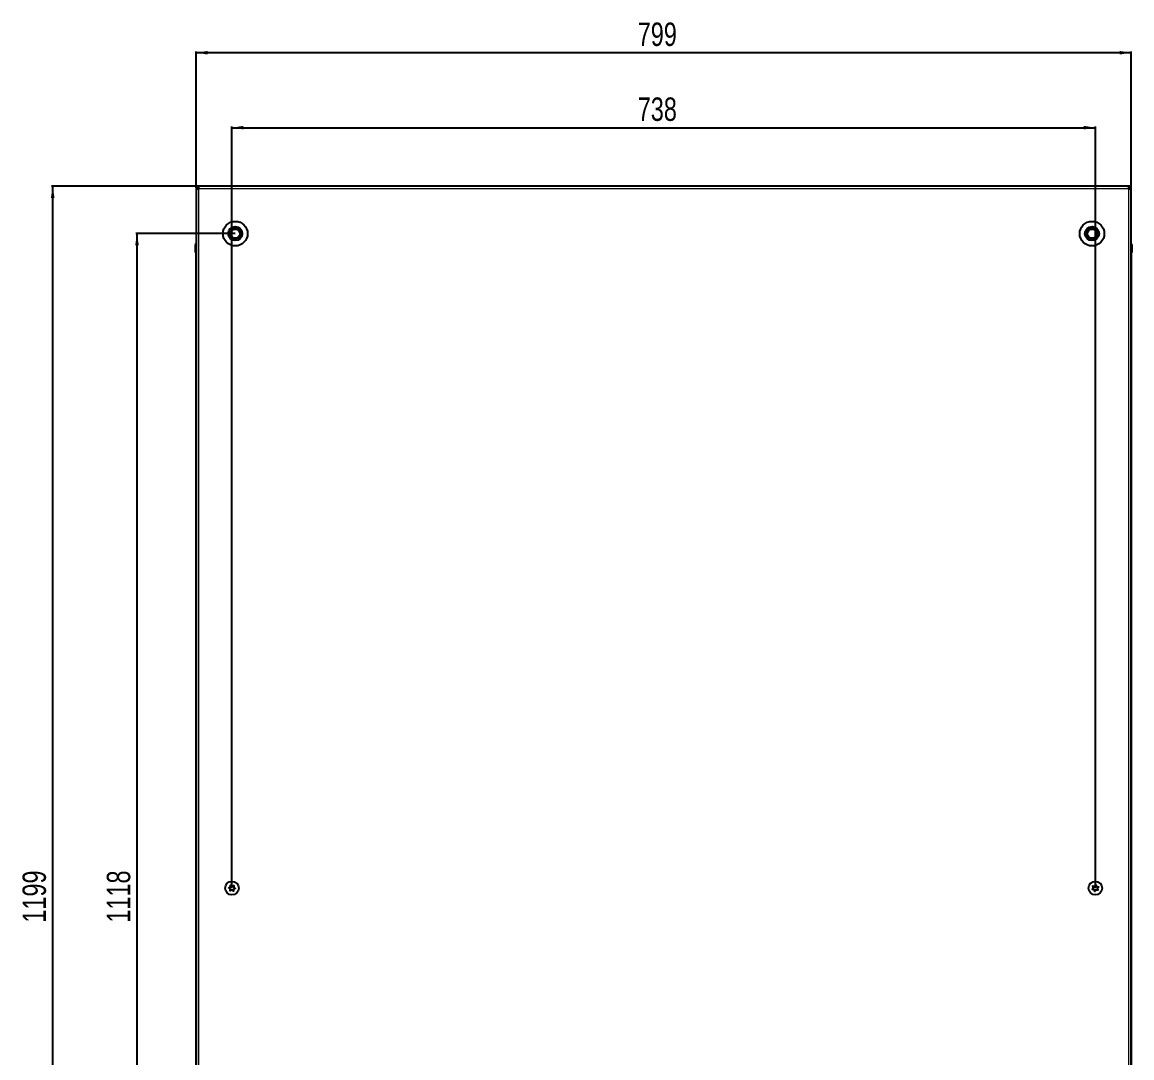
# Model space of a CAD drawing. Header units: millimetres. Extents: x 775 to 3162, y 464 to 2248.
# Drawn here: x 775 to 1723, y 1349 to 2234 of the extents above; entities that cross this region are included whole.
import ezdxf

# ---------------------------------------------------------------- set-up
doc = ezdxf.new("R2010")
doc.units = ezdxf.units.MM
doc.layers.add('FORMAT', color=7, linetype='Continuous')
doc.styles.add('SLDTEXTSTYLE0', font='TXT', dxfattribs={"width": 0.75})
doc.dimstyles.new('SLDDIMSTYLE0', dxfattribs={"dimtxt": 20, "dimasz": 10, "dimexe": 0, "dimexo": 0.0625, "dimgap": 5, "dimtad": 2, "dimdec": 1, "dimrnd": 1e-09, "dimzin": 12, "dimdsep": 46, "dimtxsty": 'SLDTEXTSTYLE0', "dimsah": 1, "dimcen": 0.09, "dimadec": 0, "dimazin": 3, "dimtfac": 1, "dimtofl": 0, "dimtmove": 0, "dimatfit": 3, "dimfxl": 0, "dimfrac": 2, "dimtolj": 1, "dimtzin": 12, "dimarcsym": 0})

# ---------------------------------------------------------------- blocks, each defined once
blk = doc.blocks.new('_D')
at = {"layer": 'FORMAT'}
for p, q in [((923.96, 2093.43), (800.47, 2093.43)), ((801.47, 894.43), (801.47, 2093.43)), ((923.96, 894.43), (800.47, 894.43))]:
    blk.add_line(p, q, dxfattribs=at)
for points in [[(801.47, 2093.43), (799.93, 2083.43), (803.01, 2083.43)], [(801.47, 894.43), (803.01, 904.43), (799.93, 904.43)]]:
    blk.add_solid(points, dxfattribs=at)
at = {"layer": 'FORMAT', "insert": (775.69, 1464.38), "char_height": 20, "attachment_point": 1, "rotation": 90, "style": 'SLDTEXTSTYLE0'}
blk.add_mtext('1199', dxfattribs=at)
blk = doc.blocks.new('_D_1')
at = {"layer": 'FORMAT'}
for p, q in [((923.97, 2093.44), (923.97, 2208.43)), ((1722.97, 2207.43), (923.97, 2207.43)), ((1722.97, 2093.44), (1722.97, 2208.43))]:
    blk.add_line(p, q, dxfattribs=at)
for points in [[(923.97, 2207.43), (933.97, 2205.9), (933.97, 2208.97)], [(1722.97, 2207.43), (1712.97, 2208.97), (1712.97, 2205.9)]]:
    blk.add_solid(points, dxfattribs=at)
at = {"layer": 'FORMAT', "insert": (1301.3, 2233.22), "char_height": 20, "attachment_point": 1, "style": 'SLDTEXTSTYLE0'}
blk.add_mtext('799', dxfattribs=at)
blk = doc.blocks.new('_D_3')
at = {"layer": 'FORMAT'}
for p, q in [((954.47, 1493.94), (954.47, 2144.43)), ((954.47, 2143.43), (1692.47, 2143.43)), ((1692.47, 1493.94), (1692.47, 2144.43))]:
    blk.add_line(p, q, dxfattribs=at)
for points in [[(954.47, 2143.43), (964.47, 2141.9), (964.47, 2144.97)], [(1692.47, 2143.43), (1682.47, 2144.97), (1682.47, 2141.9)]]:
    blk.add_solid(points, dxfattribs=at)
at = {"layer": 'FORMAT', "insert": (1301.3, 2169.22), "char_height": 20, "attachment_point": 1, "style": 'SLDTEXTSTYLE0'}
blk.add_mtext('738', dxfattribs=at)
blk = doc.blocks.new('_D_4')
at = {"layer": 'FORMAT'}
for p, q in [((957.46, 2052.93), (872.47, 2052.93)), ((873.47, 2052.93), (873.47, 934.93)), ((957.46, 934.93), (872.47, 934.93))]:
    blk.add_line(p, q, dxfattribs=at)
for points in [[(873.47, 2052.93), (871.93, 2042.93), (875.01, 2042.93)], [(873.47, 934.93), (875.01, 944.93), (871.93, 944.93)]]:
    blk.add_solid(points, dxfattribs=at)
at = {"layer": 'FORMAT', "insert": (847.69, 1464.38), "char_height": 20, "attachment_point": 1, "rotation": 90, "style": 'SLDTEXTSTYLE0'}
blk.add_mtext('1118', dxfattribs=at)

msp = doc.modelspace()

# ---------------------------------------------------------------- linework, layer by layer
at = {"color": 7, "linetype": 'Continuous', "lineweight": 25}
for p, q in [((923.97, 2091.93), (923.97, 2093.43)), ((926.07, 2093.43), (923.97, 2093.43)), ((923.97, 2091.93), (926.07, 2091.93)), ((923.97, 2091.93), (923.97, 2091.33)), ((923.97, 2091.33), (923.97, 896.53)), ((923.97, 2091.33), (926.07, 2091.33)), ((926.07, 2093.43), (926.07, 2091.33)), ((1720.87, 2093.43), (926.07, 2093.43)), ((1720.87, 2091.33), (1720.87, 2093.43)), ((1722.97, 2093.43), (1720.87, 2093.43)), ((1720.87, 2091.93), (1722.97, 2091.93)), ((1720.87, 2091.33), (1722.97, 2091.33)), ((1722.97, 2091.93), (1722.97, 2093.43)), ((1722.97, 2091.33), (1722.97, 2091.93)), ((1722.97, 896.53), (1722.97, 2091.33)), ((923.47, 2043.43), (923.47, 2036.93)), ((923.47, 2036.93), (923.47, 2043.43)), ((1722.97, 2044.76), (1722.97, 2044.76)), ((1723.47, 2043.43), (1723.47, 2036.93)), ((1723.47, 2036.93), (1723.47, 2043.43)), ((923.47, 2036.93), (923.47, 2036.93)), ((923.97, 2036.93), (923.47, 2036.93)), ((923.62, 2036.93), (923.62, 950.93)), ((1722.97, 2036.93), (1723.47, 2036.93)), ((1723.32, 950.93), (1723.32, 2036.93)), ((1723.47, 2036.93), (1723.47, 2036.93)), ((1723.47, 2036.93), (1723.47, 2036.93))]:
    msp.add_line(p, q, dxfattribs=at)
at = {"color": 8, "linetype": 'Continuous', "lineweight": 18}
for p, q in [((1720.87, 2091.33), (926.07, 2091.33)), ((926.07, 2091.33), (926.07, 896.53)), ((1720.87, 896.53), (1720.87, 2091.33)), ((923.97, 2043.43), (923.47, 2043.43)), ((1722.97, 2043.43), (1723.47, 2043.43))]:
    msp.add_line(p, q, dxfattribs=at)
at = {"color": 7, "linetype": 'Continuous', "lineweight": 25}
for centre, radius in [((957.47, 2052.93), 10.5), ((957.47, 2052.93), 6), ((1689.47, 2052.93), 10.5), ((1689.47, 2052.93), 6), ((957.47, 2052.93), 3.9), ((1689.47, 2052.93), 3.9), ((954.62, 1493.93), 5.79), ((1692.32, 1493.93), 5.79), ((954.62, 1493.93), 1.85), ((1692.32, 1493.93), 1.85)]:
    msp.add_circle(centre, radius, dxfattribs=at)
for centre, radius, start, end in [((957.47, 2052.93), 4.62, 60, 120), ((1689.47, 2052.93), 4.62, 60, 120), ((957.47, 2052.93), 4.62, 120, 180), ((957.47, 2052.93), 4.62, 180, 240), ((957.47, 2052.93), 4.62, 240, 300), ((957.47, 2052.93), 4.62, 0, 60), ((957.47, 2052.93), 4.62, 300, 0), ((1689.47, 2052.93), 4.62, 120, 180), ((1689.47, 2052.93), 4.62, 180, 240), ((1689.47, 2052.93), 4.62, 240, 300), ((1689.47, 2052.93), 4.62, 360, 60), ((1689.47, 2052.93), 4.62, 300, 360), ((925.47, 2043.43), 2, 138.59038, 180), ((1721.47, 2043.43), 2, 33.94202, 41.40962), ((1721.47, 2043.43), 2, 0, 41.40962), ((1721.47, 2043.43), 2, 0, 18.58003)]:
    msp.add_arc(centre, radius, start, end, dxfattribs=at)
for points, knots in [([(952.85, 2052.93), (953.18, 2053.51), (953.75, 2054.49), (954.57, 2055.91), (954.98, 2056.62), (955.16, 2056.93)], [0, 0, 0, 0, 0.439131, 0.751378, 1, 1, 1, 1]), ([(955.16, 2048.93), (954.83, 2049.51), (954.26, 2050.49), (953.44, 2051.91), (953.03, 2052.62), (952.85, 2052.93)], [0, 0, 0, 0, 0.439131, 0.751378, 1, 1, 1, 1]), ([(955.16, 2056.93), (955.36, 2056.93), (956.07, 2056.93), (957.37, 2056.93), (958.76, 2056.93), (959.51, 2056.93), (959.78, 2056.93)], [0, 0, 0, 0, 0.139329, 0.48527, 0.816356, 1, 1, 1, 1]), ([(959.78, 2048.93), (959.51, 2048.93), (958.76, 2048.93), (957.37, 2048.93), (956.07, 2048.93), (955.36, 2048.93), (955.16, 2048.93)], [0, 0, 0, 0, 0.183644, 0.51473, 0.860671, 1, 1, 1, 1]), ([(959.78, 2056.93), (960.11, 2056.36), (960.68, 2055.38), (961.5, 2053.96), (961.91, 2053.25), (962.09, 2052.93)], [0, 0, 0, 0, 0.439131, 0.751378, 1, 1, 1, 1]), ([(962.09, 2052.93), (961.76, 2052.36), (961.19, 2051.38), (960.37, 2049.96), (959.96, 2049.25), (959.78, 2048.93)], [0, 0, 0, 0, 0.439131, 0.751378, 1, 1, 1, 1]), ([(1684.85, 2052.93), (1685.18, 2053.51), (1685.75, 2054.49), (1686.57, 2055.91), (1686.98, 2056.62), (1687.16, 2056.93)], [0, 0, 0, 0, 0.439131, 0.751378, 1, 1, 1, 1]), ([(1687.16, 2048.93), (1686.83, 2049.51), (1686.26, 2050.49), (1685.44, 2051.91), (1685.03, 2052.62), (1684.85, 2052.93)], [0, 0, 0, 0, 0.439131, 0.751378, 1, 1, 1, 1]), ([(1687.16, 2056.93), (1687.36, 2056.93), (1688.07, 2056.93), (1689.37, 2056.93), (1690.76, 2056.93), (1691.51, 2056.93), (1691.78, 2056.93)], [0, 0, 0, 0, 0.139329, 0.48527, 0.816356, 1, 1, 1, 1]), ([(1691.78, 2048.93), (1691.51, 2048.93), (1690.76, 2048.93), (1689.37, 2048.93), (1688.07, 2048.93), (1687.36, 2048.93), (1687.16, 2048.93)], [0, 0, 0, 0, 0.183644, 0.51473, 0.860671, 1, 1, 1, 1]), ([(1691.78, 2056.93), (1692.11, 2056.36), (1692.68, 2055.38), (1693.5, 2053.96), (1693.91, 2053.25), (1694.09, 2052.93)], [0, 0, 0, 0, 0.439131, 0.751378, 1, 1, 1, 1]), ([(1694.09, 2052.93), (1693.76, 2052.36), (1693.19, 2051.38), (1692.37, 2049.96), (1691.96, 2049.25), (1691.78, 2048.93)], [0, 0, 0, 0, 0.439131, 0.751378, 1, 1, 1, 1]), ([(953.05, 1491.62), (953.06, 1491.61), (953.09, 1491.6), (953.14, 1491.6), (953.28, 1491.65), (953.62, 1491.83), (954.1, 1492.09), (954.73, 1492.07), (955.18, 1491.81), (955.49, 1491.57), (955.69, 1491.44), (955.78, 1491.41), (955.82, 1491.41), (955.85, 1491.42), (955.87, 1491.44), (955.91, 1491.5), (955.94, 1491.77), (955.94, 1492.24), (956.09, 1492.94), (956.68, 1493.34), (957.12, 1493.51), (957.36, 1493.64), (957.4, 1493.69), (957.41, 1493.72), (957.41, 1493.75), (957.4, 1493.79), (957.37, 1493.82), (957.31, 1493.88), (957.13, 1494.01), (956.8, 1494.21), (956.39, 1494.52), (956.14, 1495.1), (956.2, 1495.64), (956.25, 1496.03), (956.24, 1496.18), (956.21, 1496.23), (956.19, 1496.26), (956.15, 1496.27), (956.1, 1496.26), (955.96, 1496.22), (955.62, 1496.04), (955.14, 1495.78), (954.51, 1495.8), (954.06, 1496.06), (953.75, 1496.3), (953.55, 1496.43), (953.46, 1496.46), (953.42, 1496.46), (953.39, 1496.45), (953.37, 1496.43), (953.33, 1496.37), (953.3, 1496.1), (953.31, 1495.62), (953.15, 1494.93), (952.56, 1494.53), (952.12, 1494.36), (951.89, 1494.23), (951.84, 1494.17), (951.83, 1494.15), (951.83, 1494.11), (951.84, 1494.08), (951.87, 1494.05), (951.93, 1493.99), (952.11, 1493.86), (952.44, 1493.66), (952.85, 1493.35), (953.1, 1492.77), (953.04, 1492.23), (952.99, 1491.84), (953, 1491.69), (953.03, 1491.64), (953.04, 1491.62), (953.05, 1491.62)], [0, 0, 0, 0, 0.002009, 0.00442, 0.009365, 0.025528, 0.067705, 0.095786, 0.124646, 0.150342, 0.160519, 0.163394, 0.165697, 0.167245, 0.168874, 0.17077, 0.178606, 0.211994, 0.249994, 0.287995, 0.321383, 0.329219, 0.331115, 0.332744, 0.334292, 0.336217, 0.338535, 0.341318, 0.349662, 0.375358, 0.404217, 0.432298, 0.474475, 0.490639, 0.496669, 0.49844, 0.5, 0.502009, 0.50442, 0.509365, 0.525528, 0.567705, 0.595786, 0.624646, 0.650342, 0.660519, 0.663394, 0.665697, 0.667245, 0.668874, 0.67077, 0.678606, 0.711994, 0.749994, 0.787995, 0.821383, 0.829219, 0.831115, 0.832744, 0.834292, 0.836217, 0.838535, 0.841318, 0.849662, 0.875358, 0.904217, 0.932298, 0.974475, 0.990639, 0.996669, 0.99844, 1, 1, 1, 1]), ([(1692.81, 1496.69), (1692.8, 1496.69), (1692.77, 1496.69), (1692.72, 1496.66), (1692.61, 1496.57), (1692.38, 1496.26), (1692.05, 1495.83), (1691.46, 1495.59), (1690.95, 1495.65), (1690.57, 1495.74), (1690.33, 1495.78), (1690.24, 1495.77), (1690.2, 1495.76), (1690.17, 1495.73), (1690.16, 1495.7), (1690.16, 1495.63), (1690.23, 1495.37), (1690.43, 1494.94), (1690.57, 1494.25), (1690.2, 1493.64), (1689.86, 1493.31), (1689.7, 1493.09), (1689.68, 1493.02), (1689.68, 1492.99), (1689.7, 1492.96), (1689.72, 1492.94), (1689.76, 1492.92), (1689.84, 1492.89), (1690.06, 1492.85), (1690.44, 1492.8), (1690.94, 1492.68), (1691.41, 1492.25), (1691.57, 1491.73), (1691.69, 1491.36), (1691.76, 1491.23), (1691.8, 1491.19), (1691.83, 1491.17), (1691.87, 1491.18), (1691.92, 1491.21), (1692.03, 1491.3), (1692.26, 1491.61), (1692.59, 1492.04), (1693.18, 1492.27), (1693.69, 1492.22), (1694.08, 1492.13), (1694.31, 1492.09), (1694.41, 1492.1), (1694.44, 1492.11), (1694.47, 1492.14), (1694.48, 1492.17), (1694.48, 1492.24), (1694.41, 1492.49), (1694.21, 1492.92), (1694.07, 1493.62), (1694.44, 1494.23), (1694.78, 1494.56), (1694.94, 1494.78), (1694.96, 1494.84), (1694.96, 1494.88), (1694.95, 1494.91), (1694.92, 1494.93), (1694.88, 1494.95), (1694.8, 1494.98), (1694.58, 1495.02), (1694.2, 1495.07), (1693.7, 1495.19), (1693.24, 1495.62), (1693.07, 1496.14), (1692.95, 1496.51), (1692.89, 1496.64), (1692.84, 1496.68), (1692.82, 1496.69), (1692.81, 1496.69)], [0, 0, 0, 0, 0.002009, 0.00442, 0.009365, 0.025528, 0.067705, 0.095786, 0.124646, 0.150342, 0.160519, 0.163394, 0.165697, 0.167245, 0.168874, 0.17077, 0.178606, 0.211994, 0.249994, 0.287995, 0.321383, 0.329219, 0.331115, 0.332744, 0.334292, 0.336217, 0.338535, 0.341318, 0.349662, 0.375358, 0.404217, 0.432298, 0.474475, 0.490639, 0.496669, 0.49844, 0.5, 0.502009, 0.50442, 0.509365, 0.525528, 0.567705, 0.595786, 0.624646, 0.650342, 0.660519, 0.663394, 0.665697, 0.667245, 0.668874, 0.67077, 0.678606, 0.711994, 0.749994, 0.787995, 0.821383, 0.829219, 0.831115, 0.832744, 0.834292, 0.836217, 0.838535, 0.841318, 0.849662, 0.875358, 0.904217, 0.932298, 0.974475, 0.990639, 0.996669, 0.99844, 1, 1, 1, 1])]:
    msp.add_open_spline(points, degree=3, knots=knots, dxfattribs=at)

# ---------------------------------------------------------------- dimensions: what is measured, and where the dimension line sits
at = {"layer": 'FORMAT'}
for base, p1, p2, picture, middle in [((923.97, 2207.43), (1722.97, 2093.43), (923.97, 2093.43), '_D_1', (1323.47, 2207.43)), ((1692.47, 2143.43), (954.47, 1493.93), (1692.47, 1493.93), '_D_3', (1323.47, 2143.43))]:
    dim = msp.add_linear_dim(base=base, p1=p1, p2=p2, dimstyle='SLDDIMSTYLE0', dxfattribs=at)
    dim.commit()
    dim.dimension.update_dxf_attribs({"geometry": picture, "text_midpoint": middle, "dimtype": 160})
for base, p1, p2, picture, middle in [((801.47, 2093.43), (923.97, 894.43), (923.97, 2093.43), '_D', (801.47, 1493.93)), ((873.47, 934.93), (957.47, 2052.93), (957.47, 934.93), '_D_4', (873.47, 1493.93))]:
    dim = msp.add_linear_dim(base=base, p1=p1, p2=p2, angle=90, dimstyle='SLDDIMSTYLE0', dxfattribs=at)
    dim.commit()
    dim.dimension.update_dxf_attribs({"geometry": picture, "text_midpoint": middle, "dimtype": 160})

doc.saveas('drawing.dxf')
